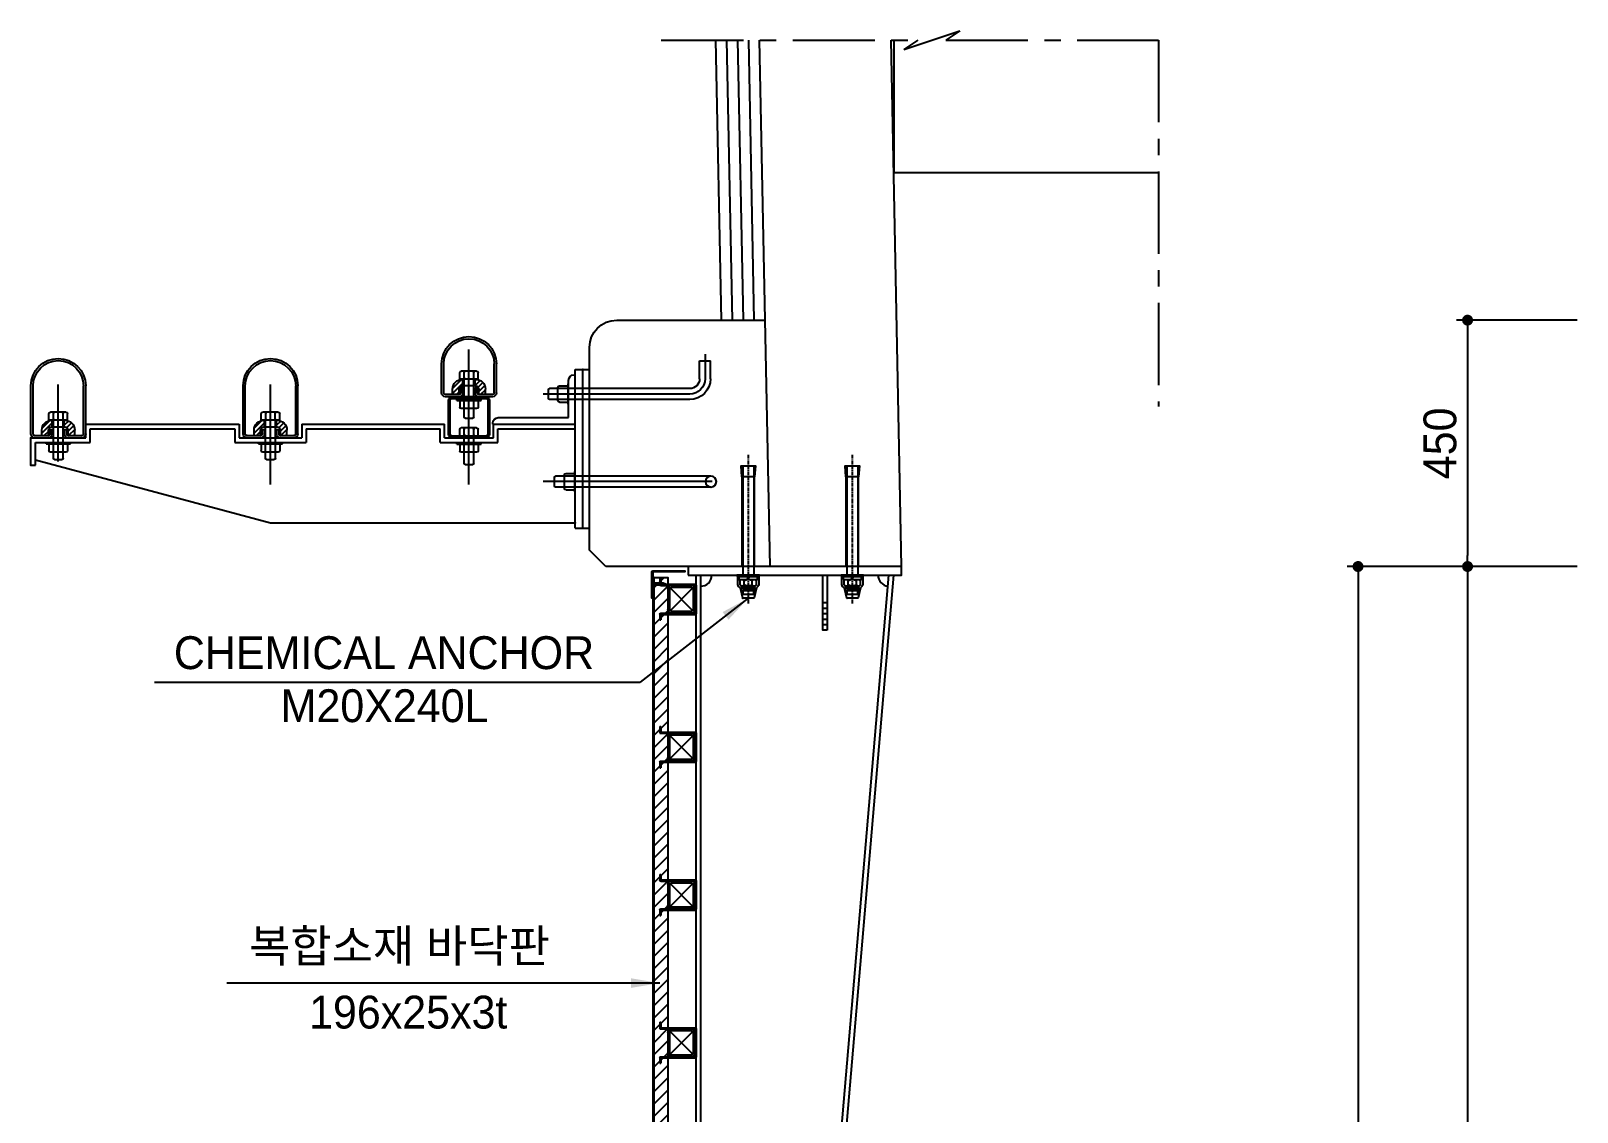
# Model space of a CAD drawing. Header units: millimetres. Extents: x 173610 to 224070, y -281283 to -269403.
# Drawn here: x 176357 to 179181, y -273501 to -271527 of the extents above; entities that cross this region are included whole.
import ezdxf

# ---------------------------------------------------------------- set-up
doc = ezdxf.new("R2010")
doc.units = ezdxf.units.MM
doc.linetypes.add('CENTER', pattern=[50.8, 31.75, -6.35, 6.35, -6.35])
doc.linetypes.add('CENTERX2', pattern=[4, 2.5, -0.5, 0.5, -0.5])
for name, color, linetype in [('a3', 7, 'Continuous'), ('CEN01', 1, 'CENTER'), ('Center 01', 1, 'CENTER'), ('CS-CONC', 4, 'Continuous'), ('CS-CONC-MAJR', 4, 'Continuous'), ('CS-DIML', 1, 'Continuous'), ('DIM01', 1, 'Continuous'), ('DIMENSION', 1, 'Continuous'), ('DIML', 1, 'Continuous'), ('LD', 1, 'Continuous'), ('STM', 3, 'Continuous'), ('TEXT02', 6, 'Continuous'), ('THIN', 3, 'Continuous'), ('난간기초', 4, 'Continuous'), ('합성목재', 52, 'Continuous')]:
    doc.layers.add(name, color=color, linetype=linetype)
doc.styles.add('TEXT', font='Dotum_1.TTF')
doc.styles.add('돋움', font='Dotum_1.TTF')
doc.dimstyles.new('사본 일반도면_0100', dxfattribs={"dimtxt": 600, "dimasz": 200, "dimexe": 200, "dimexo": 0, "dimgap": 100, "dimtad": 1, "dimdec": 0, "dimlfac": 0.5, "dimzin": 0, "dimdsep": 46, "dimlunit": 6, "dimtxsty": 'TEXT', "dimblk": 'DOT', "dimcen": 0.09, "dimclrd": 1, "dimclre": 1, "dimclrt": 7, "dimadec": 8, "dimazin": 0, "dimtfac": 1, "dimtdec": 0, "dimtix": 1, "dimtmove": 2, "dimatfit": 3, "dimldrblk": 'DOT', "dimfxl": 200, "dimfrac": 2, "dimtolj": 1, "dimtzin": 0, "dimarcsym": 0})

# ---------------------------------------------------------------- blocks, each defined once
blk = doc.blocks.new('_Dot')
at = {"layer": 'DIML', "color": 140, "linetype": 'Continuous'}
blk.add_line((0, 0), (-1, 0), dxfattribs=at)
at = {"layer": 'DIML', "color": 140, "linetype": 'Continuous', "const_width": 0.5}
blk.add_lwpolyline([(-0.25, 0, 1), (0.25, 0, 1)], format="xyb", close=True, dxfattribs=at)
blk = doc.blocks.new('*D275')
at = {"layer": 'CS-DIML', "color": 140, "lineweight": -2}
for p, q in [((178980.6, -272504.9), (178760.6, -272504.9)), ((178780.6, -272524.9), (178780.6, -275084.9)), ((178980.6, -275104.9), (178760.6, -275104.9))]:
    blk.add_line(p, q, dxfattribs=at)
at = {"layer": 'Defpoints', "color": 0}
for p in [(178980.6, -272504.9), (178780.6, -275104.9), (178980.6, -275104.9)]:
    blk.add_point(p, dxfattribs=at)
at = {"layer": 'CS-DIML', "color": 140, "lineweight": -2, "xscale": 20, "yscale": 20, "zscale": 20}
for p, rotation in [((178780.6, -272504.9), 90), ((178780.6, -275104.9), 270)]:
    blk.add_blockref('_Dot', p, dxfattribs=dict(at, rotation=rotation))
at = {"layer": 'CS-DIML', "color": 140, "insert": (178730.5, -273804.9), "char_height": 60, "attachment_point": 5, "rotation": 90, "style": 'TEXT'}
blk.add_mtext('\\A1;2.600', dxfattribs=at)
blk = doc.blocks.new('*D276')
at = {"layer": 'CS-DIML', "color": 140, "lineweight": -2}
for p, q in [((179180.6, -272504.9), (178960.6, -272504.9)), ((178980.6, -272524.9), (178980.6, -274884.9)), ((179180.6, -274904.9), (178960.6, -274904.9))]:
    blk.add_line(p, q, dxfattribs=at)
at = {"layer": 'Defpoints', "color": 0}
for p in [(179180.6, -272504.9), (178980.6, -274904.9), (179180.6, -274904.9)]:
    blk.add_point(p, dxfattribs=at)
at = {"layer": 'CS-DIML', "color": 140, "lineweight": -2, "xscale": 20, "yscale": 20, "zscale": 20}
for p, rotation in [((178980.6, -272504.9), 90), ((178980.6, -274904.9), 270)]:
    blk.add_blockref('_Dot', p, dxfattribs=dict(at, rotation=rotation))
at = {"layer": 'CS-DIML', "color": 140, "insert": (178930.5, -273704.9), "char_height": 60, "attachment_point": 5, "rotation": 90, "style": 'TEXT'}
blk.add_mtext('\\A1;2.400', dxfattribs=at)
blk = doc.blocks.new('*D291')
at = {"layer": 'CS-DIML', "color": 140, "lineweight": -2}
for p, q in [((179180.6, -272054.9), (178960.6, -272054.9)), ((178980.6, -272074.9), (178980.6, -272484.9)), ((179180.6, -272504.9), (178960.6, -272504.9))]:
    blk.add_line(p, q, dxfattribs=at)
at = {"layer": 'Defpoints', "color": 0}
for p in [(179180.6, -272054.9), (178980.6, -272504.9), (179180.6, -272504.9)]:
    blk.add_point(p, dxfattribs=at)
at = {"layer": 'CS-DIML', "color": 140, "lineweight": -2, "xscale": 20, "yscale": 20, "zscale": 20}
for p, rotation in [((178980.6, -272054.9), 90), ((178980.6, -272504.9), 270)]:
    blk.add_blockref('_Dot', p, dxfattribs=dict(at, rotation=rotation))
at = {"layer": 'CS-DIML', "color": 140, "insert": (178930.5, -272279.9), "char_height": 60, "attachment_point": 5, "rotation": 90, "style": 'TEXT'}
blk.add_mtext('\\A1;450', dxfattribs=at)
blk = doc.blocks.new('sfg st254')
at = {"linetype": 'Continuous'}
for p, q in [((318938.5, -238533), (318938.5, -238495.8)), ((318941.7, -238533), (318941.7, -238495.8)), ((318984.4, -238493.5), (318942.6, -238535.3)), ((318942.6, -238493.5), (318984.4, -238535.3)), ((318944.9, -238489.4), (318982.1, -238489.4)), ((318944.9, -238492.6), (318982.1, -238492.6)), ((318985.3, -238495.8), (318985.3, -238533)), ((318988.5, -238495.8), (318988.5, -238533)), ((318982.1, -238536.2), (318944.9, -238536.2)), ((318982.1, -238539.4), (318944.9, -238539.4))]:
    blk.add_line(p, q, dxfattribs=at)
for centre, radius, start, end in [((318944.9, -238495.8), 6.4, 90, 180), ((318944.9, -238495.8), 3.2, 90, 180), ((318982.1, -238495.8), 6.4, 360, 90), ((318982.1, -238495.8), 3.2, 0, 90), ((318944.9, -238533), 6.4, 180, 270), ((318944.9, -238533), 3.2, 180, 270), ((318982.1, -238533), 6.4, 270, 0), ((318982.1, -238533), 3.2, 270, 360)]:
    blk.add_arc(centre, radius, start, end, dxfattribs=at)
blk = doc.blocks.new('고정')
at = {"color": 7, "ltscale": 0.5}
for p, q in [((-37.5, 64.5), (-25.7, 64.5)), ((-37.5, 64.5), (-37.5, 62.5)), ((-37.5, 62.5), (-25.7, 62.5)), ((-27.5, 62.5), (-27.5, 36.9)), ((-25.7, 64.5), (-25.7, 62.5)), ((-25.5, 62.5), (-25.5, 36.9)), ((25.5, 62.5), (25.5, 36.9)), ((25.7, 64.5), (37.5, 64.5)), ((25.7, 64.5), (25.7, 62.5)), ((25.7, 62.5), (37.5, 62.5)), ((27.5, 62.5), (27.5, 36.9)), ((27.5, 62.5), (27.5, 36.9)), ((37.5, 64.5), (37.5, 62.5)), ((-27.5, 48.5), (-25.5, 48.5)), ((-27.5, 36.9), (-27.5, 0.5)), ((-25.5, 36.9), (-25.5, 0)), ((25.5, 48.5), (27.5, 48.5)), ((25.5, 36.9), (25.5, 0)), ((27.5, 36.9), (27.5, 5)), ((27.5, 36.9), (27.5, 0.5)), ((-25.5, 0), (25.5, 0)), ((-25, -2), (25, -2))]:
    blk.add_line(p, q, dxfattribs=at)
for centre, radius, start, end in [((-27.5, 62.5), 2, 0, 90), ((27.5, 62.5), 2, 90, 180), ((-25, 0.5), 2.5, 180, 270), ((25, 0.5), 2.5, 270, 0)]:
    blk.add_arc(centre, radius, start, end, dxfattribs=at)
at = {"color": 7}
for centre, start, end in [((-26.125, 38.1), 292.619865, 67.380135), ((26.125, 38.1), 112.619865, 247.380135), ((-17, -0.125), 4.411726, 175.588274), ((17, -0.125), 4.411726, 175.588274)]:
    blk.add_arc(centre, 1.625, start, end, dxfattribs=at)
blk = doc.blocks.new('fgnjs')
for points in [[(-112493, -239562), (-112593, -239555), (-112593, -239685), (-112493, -239677), (-112493, -239562), (-111673, -239562)], [(-112593, -239570), (-111593, -239570)], [(-111505, -239545), (-111555, -239545)], [(-111495, -239677), (-111466, -239677), (-111466, -239578), (-111463, -239578), (-111463, -239677), (-111450, -239677), (-111450, -239562), (-111478, -239562), (-111478, -239662), (-111481, -239662), (-111481, -239562), (-111495, -239562)], [(-111495, -239564), (-111495, -239676)], [(-111450, -239570), (-111420, -239570), (-111420, -239670), (-111450, -239670)], [(-112593, -239670), (-111593, -239670)], [(-111673, -239677), (-112493, -239677)], [(-111505, -239695), (-111555, -239695)], [(-111505, -239583), (-111544, -239583)], [(-111505, -239657), (-111544, -239657)], [(-111495, -239657), (-111495, -239666)]]:
    blk.add_lwpolyline(points)
blk.add_lwpolyline([(-111593, -239533), (-111580, -239533), (-111580, -239707), (-111593, -239707)], close=True)
at = {"color": 7, "linetype": 'Continuous'}
blk.add_lwpolyline([(-111555, -239535), (-111555, -239704), (-111580, -239704), (-111580, -239535)], close=True, dxfattribs=at)
for points in [[(-111544, -239545, 0.556879), (-111544, -239583)], [(-111505, -239583, 0.556879), (-111505, -239545)], [(-111544, -239583, 0.281951), (-111544, -239657)], [(-111544, -239657, 0.556879), (-111544, -239695)], [(-111505, -239657, 0.281951), (-111505, -239583)], [(-111505, -239695, 0.556879), (-111505, -239657)]]:
    blk.add_lwpolyline(points, format="xyb")
for points in [[(-111580, -239615), (-111555, -239611)], [(-111555, -239625), (-111580, -239629)]]:
    blk.add_lwpolyline(points, dxfattribs=at)
at = {"layer": 'Center 01', "linetype": 'CENTER'}
blk.add_lwpolyline([(-112693, -239620), (-111333, -239620)], dxfattribs=at)
at = {"layer": 'LD', "color": 0}
for points in [[(-111507, -239718), (-111579, -239718), (-111593, -239723), (-111593, -239620), (-111593, -239517), (-111579, -239522), (-111507, -239522)], [(-111478, -239545), (-111387, -239566)], [(-111383, -239665), (-111383, -239620), (-111383, -239575)], [(-111478, -239695), (-111387, -239674)]]:
    blk.add_lwpolyline(points, dxfattribs=at)
at = {"layer": 'LD', "color": 0, "extrusion": (0, 0, -1)}
for centre, major_axis, start_param, end_param in [((-111529, -239579), (-43.6, 43.6), 1.149264, 1.764347), ((-111393, -239574), (-7.3, 7.3), 1.3851, 2.388119)]:
    blk.add_ellipse(centre, major_axis=major_axis, ratio=1, start_param=start_param, end_param=end_param, dxfattribs=at)
at = {"layer": 'LD', "color": 0}
for centre, major_axis, start_param, end_param in [((-111529, -239660), (43.6, 43.6), 4.290856, 4.90594), ((-111393, -239666), (7.3, 7.3), 4.526693, 5.529711)]:
    blk.add_ellipse(centre, major_axis=major_axis, ratio=1, start_param=start_param, end_param=end_param, dxfattribs=at)
blk = doc.blocks.new('SSSF')
at = {"layer": 'CS-CONC', "color": 3}
blk.add_arc((109755, -250045.8), 50, 90, 180, dxfattribs=at)
at = {"layer": 'STM', "color": 7}
for p, q in [((109913, -248975.8), (109825, -248975.8)), ((109913, -248979.8), (109825, -248979.8)), ((109920, -248975.8), (109920, -249075.8)), ((109970, -248975.8), (109920, -248975.8)), ((109970, -248975.8), (109970, -248984.1)), ((109888, -249008.8), (109876, -249008.8)), ((109888, -249042.8), (109888, -249008.8)), ((109888.4, -249010.2), (109902.4, -248996.2)), ((109892.6, -249014.8), (109911.6, -248995.8)), ((109916, -248995.8), (109906, -248995.8)), ((109916, -249007.8), (109906, -249007.8)), ((109908.5, -249007.8), (109916, -249000.2)), ((109916, -248982.8), (109916, -249007.8)), ((109920, -248982.8), (109920, -249007.8)), ((109931.2, -249003.8), (109928, -249003.8)), ((109928.3, -248984.1), (109928.3, -249084.1)), ((109970, -248984.1), (109928.3, -248984.1)), ((109931.2, -249003.8), (109931.2, -249047.8)), ((109931.2, -249042.8), (109931.2, -249008.8)), ((109931.2, -249008.8), (109943.2, -249008.8)), ((109960, -248984.1), (110075, -249413.3)), ((109963, -249025.8), (109822.3, -249025.8)), ((109873, -249039.8), (109873, -249011.8)), ((109873, -249016.4), (109875.7, -249017.2)), ((109875.7, -249017.2), (109873, -249017.9)), ((109875.7, -249034.4), (109873, -249033.7)), ((109873, -249035.2), (109875.7, -249034.4)), ((109885.3, -249017.2), (109875.7, -249017.2)), ((109885.3, -249034.4), (109875.7, -249034.4)), ((109888, -249016.4), (109885.3, -249017.2)), ((109885.3, -249017.2), (109888, -249017.9)), ((109885.3, -249034.4), (109888, -249033.7)), ((109888, -249035.2), (109885.3, -249034.4)), ((109900, -249014.8), (109888, -249014.8)), ((109957.3, -249016.8), (109888, -249016.8)), ((109957.3, -249034.8), (109888, -249034.8)), ((109888, -249037.1), (109888.3, -249036.8)), ((109900, -249036.8), (109888, -249036.8)), ((109889.4, -249044.6), (109897.1, -249036.8)), ((109900, -249013.8), (109900, -249037.8)), ((109905, -249010.8), (109905, -249014.8)), ((109913, -249010.8), (109905, -249010.8)), ((109913, -249014.8), (109905, -249014.8)), ((109905, -249036.8), (109905, -249040.8)), ((109913, -249036.8), (109905, -249036.8)), ((109946.2, -249039.8), (109946.2, -249011.8)), ((109959.3, -249018.8), (109959.3, -249032.8)), ((109888, -249042.8), (109876, -249042.8)), ((109892.8, -249050), (109901.3, -249041.5)), ((109897.8, -249053.8), (109907.8, -249043.8)), ((109904.7, -249055.8), (109916, -249044.4)), ((109913, -249040.8), (109905, -249040.8)), ((109916, -249043.8), (109906, -249043.8)), ((109916, -249055.8), (109906, -249055.8)), ((109913.5, -249055.8), (109916, -249053.3)), ((109916, -249043.8), (109916, -249068.8)), ((109920, -249043.8), (109920, -249068.8)), ((109931.2, -249047.8), (109928, -249047.8)), ((109931.2, -249042.8), (109943.2, -249042.8)), ((109913, -249071.8), (109825, -249071.8)), ((109913, -249075.8), (109825, -249075.8)), ((109920, -249075.8), (109895, -249075.8)), ((109895, -249075.8), (109895, -249356.3)), ((109928.3, -249084.1), (109903.3, -249084.1)), ((109903.3, -249084.1), (109903.3, -249348)), ((109903.3, -249348), (109928.3, -249348)), ((109928.3, -249348), (109928.3, -249478.6)), ((109913, -249363.3), (109825, -249363.3)), ((109913, -249367.3), (109825, -249367.3)), ((109895, -249356.3), (109920, -249356.3)), ((109916, -249370.3), (109916, -249395.3)), ((109920, -249356.3), (109920, -249470.3)), ((109920, -249370.3), (109920, -249395.3)), ((109873, -249427.3), (109873, -249399.3)), ((109873, -249403.9), (109875.7, -249404.7)), ((109875.7, -249404.7), (109873, -249405.4)), ((109885.3, -249404.7), (109875.7, -249404.7)), ((109888, -249396.3), (109876, -249396.3)), ((109888, -249403.9), (109885.3, -249404.7)), ((109885.3, -249404.7), (109888, -249405.4)), ((109888, -249430.3), (109888, -249396.3)), ((109900, -249402.3), (109888, -249402.3)), ((109957.3, -249404.3), (109888, -249404.3)), ((109888.4, -249397.7), (109902.4, -249383.7)), ((109892.6, -249402.3), (109911.6, -249383.3)), ((109900, -249401.3), (109900, -249425.3)), ((109905, -249398.3), (109905, -249402.3)), ((109913, -249398.3), (109905, -249398.3)), ((109913, -249402.3), (109905, -249402.3)), ((109916, -249383.3), (109906, -249383.3)), ((109916, -249395.3), (109906, -249395.3)), ((109908.5, -249395.3), (109916, -249387.7)), ((109931.2, -249391.3), (109928, -249391.3)), ((109931.2, -249391.3), (109931.2, -249435.3)), ((109931.2, -249396.3), (109943.2, -249396.3)), ((109931.2, -249430.3), (109931.2, -249396.3)), ((109946.2, -249427.3), (109946.2, -249399.3)), ((110005.5, -249413.3), (109822.3, -249413.3)), ((109875.7, -249421.9), (109873, -249421.2)), ((109873, -249422.7), (109875.7, -249421.9)), ((109885.3, -249421.9), (109875.7, -249421.9)), ((109888, -249430.3), (109876, -249430.3)), ((109885.3, -249421.9), (109888, -249421.2)), ((109888, -249422.7), (109885.3, -249421.9)), ((109957.3, -249422.3), (109888, -249422.3)), ((109900, -249424.3), (109888, -249424.3)), ((109888, -249424.6), (109888.3, -249424.3)), ((109889.4, -249432.1), (109897.1, -249424.3)), ((109892.8, -249437.5), (109901.3, -249429)), ((109897.8, -249441.3), (109907.8, -249431.3)), ((109904.7, -249443.3), (109916, -249431.9)), ((109913, -249424.3), (109905, -249424.3)), ((109905, -249424.3), (109905, -249428.3)), ((109913, -249428.3), (109905, -249428.3)), ((109916, -249431.3), (109906, -249431.3)), ((109916, -249431.3), (109916, -249456.3)), ((109920, -249431.3), (109920, -249456.3)), ((109931.2, -249430.3), (109943.2, -249430.3)), ((109959.3, -249406.3), (109959.3, -249420.3)), ((110075, -249413.3), (110075, -249969.8)), ((109913, -249459.3), (109825, -249459.3)), ((109916, -249443.3), (109906, -249443.3)), ((109913.5, -249443.3), (109916, -249440.8)), ((109931.2, -249435.3), (109928, -249435.3)), ((109913, -249463.3), (109825, -249463.3)), ((109895, -249470.3), (109920, -249470.3)), ((109895, -249470.3), (109895, -249731.3)), ((109903.3, -249478.6), (109903.3, -249723)), ((109903.3, -249478.6), (109928.3, -249478.6)), ((109838, -249725.8), (109785, -249725.8)), ((109838, -249729.8), (109785, -249729.8)), ((109841, -249757.8), (109841, -249732.8)), ((109845, -249818.8), (109845, -249732.8)), ((109913.8, -249738.3), (109851.2, -249738.3)), ((109913.8, -249741.5), (109851.2, -249741.5)), ((109920, -249731.3), (109895, -249731.3)), ((109928.3, -249723), (109903.3, -249723)), ((109920, -249731.3), (109920, -249820.3)), ((109928.3, -249723), (109928.3, -249828.6)), ((109798, -249789.8), (109798, -249761.8)), ((109798, -249766.4), (109800.7, -249767.2)), ((109800.7, -249767.2), (109798, -249767.9)), ((109810.3, -249767.2), (109800.7, -249767.2)), ((109813, -249758.8), (109801, -249758.8)), ((109813, -249766.4), (109810.3, -249767.2)), ((109810.3, -249767.2), (109813, -249767.9)), ((109813, -249792.8), (109813, -249758.8)), ((109813, -249787.8), (109813, -249763.8)), ((109825, -249764.8), (109813, -249764.8)), ((109882.3, -249766.8), (109813, -249766.8)), ((109813.1, -249763), (109830.2, -249745.8)), ((109820.1, -249764.8), (109839.1, -249745.8)), ((109825, -249787.8), (109825, -249763.8)), ((109838, -249760.8), (109828, -249760.8)), ((109828, -249764.8), (109828, -249760.8)), ((109838, -249764.8), (109828, -249764.8)), ((109841, -249745.8), (109831, -249745.8)), ((109841, -249757.8), (109831, -249757.8)), ((109835.9, -249757.8), (109841, -249752.7)), ((109845, -249744.5), (109845, -249807.1)), ((109848.2, -249744.5), (109848.2, -249807.1)), ((109851.7, -249753.8), (109848.5, -249753.8)), ((109851.7, -249753.8), (109851.7, -249797.8)), ((109851.7, -249792.8), (109851.7, -249758.8)), ((109851.7, -249758.8), (109863.7, -249758.8)), ((109866.7, -249789.8), (109866.7, -249761.8)), ((109884.3, -249768.8), (109884.3, -249782.8)), ((109901.8, -249789.8), (109901.8, -249761.8)), ((109901.8, -249766.4), (109904.5, -249767.2)), ((109904.5, -249767.2), (109901.8, -249767.9)), ((109914.1, -249767.2), (109904.5, -249767.2)), ((109916.8, -249758.8), (109904.8, -249758.8)), ((109916.8, -249766.4), (109914.1, -249767.2)), ((109914.1, -249767.2), (109916.8, -249767.9)), ((109916.8, -249807.1), (109916.8, -249744.5)), ((109916.8, -249792.8), (109916.8, -249758.8)), ((109916.8, -249787.8), (109916.8, -249763.8)), ((109966.8, -249766.8), (109916.8, -249766.8)), ((109920, -249807.1), (109920, -249744.5)), ((109931.5, -249753.8), (109928.3, -249753.8)), ((109931.5, -249753.8), (109931.5, -249797.8)), ((109931.5, -249792.8), (109931.5, -249758.8)), ((109931.5, -249758.8), (109943.5, -249758.8)), ((109946.5, -249789.8), (109946.5, -249761.8)), ((109968.8, -249768.8), (109968.8, -249782.8)), ((110005.5, -249775.8), (109758.5, -249775.8)), ((109800.7, -249784.4), (109798, -249783.7)), ((109798, -249785.2), (109800.7, -249784.4)), ((109810.3, -249784.4), (109800.7, -249784.4)), ((109813, -249792.8), (109801, -249792.8)), ((109810.3, -249784.4), (109813, -249783.7)), ((109813, -249785.2), (109810.3, -249784.4)), ((109882.3, -249784.8), (109813, -249784.8)), ((109825, -249786.8), (109813, -249786.8)), ((109813.1, -249789.4), (109815.8, -249786.8)), ((109815.1, -249796.3), (109824.6, -249786.8)), ((109819, -249801.2), (109827.6, -249792.7)), ((109824.5, -249804.6), (109835.3, -249793.8)), ((109838, -249786.8), (109828, -249786.8)), ((109828, -249790.8), (109828, -249786.8)), ((109838, -249790.8), (109828, -249790.8)), ((109841, -249793.8), (109831, -249793.8)), ((109832.1, -249805.8), (109841, -249796.9)), ((109841, -249818.8), (109841, -249793.8)), ((109851.7, -249797.8), (109848.5, -249797.8)), ((109851.7, -249792.8), (109863.7, -249792.8)), ((109904.5, -249784.4), (109901.8, -249783.7)), ((109901.8, -249785.2), (109904.5, -249784.4)), ((109914.1, -249784.4), (109904.5, -249784.4)), ((109916.8, -249792.8), (109904.8, -249792.8)), ((109914.1, -249784.4), (109916.8, -249783.7)), ((109916.8, -249785.2), (109914.1, -249784.4)), ((109966.8, -249784.8), (109916.8, -249784.8)), ((109931.5, -249797.8), (109928.3, -249797.8)), ((109931.5, -249792.8), (109943.5, -249792.8)), ((109838, -249821.8), (109785, -249821.8)), ((109838, -249825.8), (109785, -249825.8)), ((109841, -249805.8), (109831, -249805.8)), ((109841, -249805.8), (109841, -249805.7)), ((109851.2, -249810.1), (109913.8, -249810.1)), ((109851.2, -249813.3), (109913.8, -249813.3)), ((109895, -249819.3), (109893, -249819.3)), ((109895, -249819.3), (109895, -249969.8)), ((109895, -249820.3), (109895, -249969.8)), ((109920, -249820.3), (109895, -249820.3)), ((109883, -249829.3), (109883, -249957.8)), ((109903.3, -249828.6), (109903.3, -249969.8)), ((109928.3, -249828.6), (109903.3, -249828.6)), ((109840, -250179), (109840, -249911.5)), ((110000, -250220), (110000, -249911.5)), ((109825.1, -249941), (109825.1, -249956.3)), ((109852.3, -249938.3), (109827.8, -249938.3)), ((109830.1, -250179), (109830.1, -249923)), ((109848.1, -249921.2), (109831.9, -249921.2)), ((109849.9, -250179), (109849.9, -249923)), ((109855, -249941), (109855, -249956.3)), ((109990.1, -250217.7), (109990.1, -249933.8)), ((110008.1, -249932), (109991.9, -249932)), ((110009.9, -250217.7), (110009.9, -249933.8)), ((109805, -249969.8), (109805, -249967.8)), ((109883, -249957.8), (109815, -249957.8)), ((109821.6, -249957.8), (109821.6, -249956.3)), ((109821.6, -249956.3), (109858.4, -249956.3)), ((109858.4, -249957.8), (109821.6, -249957.8)), ((109825.1, -249946.9), (109825.1, -249956.3)), ((109858.4, -249956.3), (109858.4, -249957.8)), ((109981.6, -249969.8), (109981.6, -249968.3)), ((109981.6, -249968.3), (110018.4, -249968.3)), ((109985.1, -249953), (109985.1, -249968.3)), ((109985.1, -249958.9), (109985.1, -249968.3)), ((110012.3, -249950.3), (109987.8, -249950.3)), ((110015, -249953), (110015, -249968.3)), ((110018.4, -249968.3), (110018.4, -249969.8)), ((110085, -249969.8), (109795, -249969.8)), ((109795, -249969.8), (109795, -249983.8)), ((110085, -249983.8), (109795, -249983.8)), ((109795, -249983.8), (109795, -249995.8)), ((110018.4, -249969.8), (109981.6, -249969.8)), ((110085, -249969.8), (110085, -249983.8)), ((110085, -249983.8), (110085, -249995.8)), ((109767.2, -250206.9), (109812.1, -250206.9)), ((109812.1, -250197), (109779.5, -250197)), ((109779.5, -250197), (109779.5, -250216.8)), ((109812.1, -250216.8), (109779.5, -250216.8))]:
    blk.add_line(p, q, dxfattribs=at)
blk.add_circle((110000, -250217.7), 9.9, dxfattribs=at)
for centre, radius, start, end in [((109825, -249025.8), 50, 90, 270), ((109825, -249025.8), 46, 90, 270), ((109913, -248982.8), 7, 0, 90), ((109913, -248982.8), 3, 0, 90), ((109876, -249011.8), 3, 90, 180), ((109906, -249013.8), 18, 90, 180), ((109906, -249013.8), 6, 90, 180), ((109913, -249007.8), 7, 270, 0), ((109913, -249007.8), 3, 270, 0), ((109943.2, -249011.8), 3, 0, 90), ((109906, -249037.8), 18, 180, 270), ((109906, -249037.8), 6, 180, 270), ((109913, -249043.8), 7, 0, 90), ((109957.3, -249018.8), 2, 0, 90), ((109957.3, -249032.8), 2, 270, 0), ((109876, -249039.8), 3, 180, 270), ((109913, -249043.8), 3, 0, 90), ((109943.2, -249039.8), 3, 270, 0), ((109913, -249068.8), 7, 270, 0), ((109913, -249068.8), 3, 270, 0), ((109825, -249413.3), 50, 90, 270), ((109825, -249413.3), 46, 90, 270), ((109913, -249370.3), 7, 0, 90), ((109913, -249370.3), 3, 0, 90), ((109876, -249399.3), 3, 90, 180), ((109906, -249401.3), 18, 90, 180), ((109906, -249401.3), 6, 90, 180), ((109913, -249395.3), 3, 270, 0), ((109913, -249395.3), 7, 270, 0), ((109943.2, -249399.3), 3, 0, 90), ((109957.3, -249406.3), 2, 0, 90), ((109876, -249427.3), 3, 180, 270), ((109906, -249425.3), 18, 180, 270), ((109906, -249425.3), 6, 180, 270), ((109913, -249431.3), 7, 0, 90), ((109913, -249431.3), 3, 0, 90), ((109943.2, -249427.3), 3, 270, 0), ((109957.3, -249420.3), 2, 270, 0), ((109913, -249456.3), 3, 270, 0), ((109913, -249456.3), 7, 270, 0), ((109785, -249775.8), 50, 90, 270), ((109785, -249775.8), 46, 90, 270), ((109838, -249732.8), 7, 0, 90), ((109838, -249732.8), 3, 0, 90), ((109851.2, -249744.5), 6.2, 90, 180), ((109851.2, -249744.5), 3, 90, 180), ((109913.8, -249744.5), 6.2, 0, 90), ((109913.8, -249744.5), 3, 0, 90), ((109801, -249761.8), 3, 90, 180), ((109831, -249763.8), 18, 90, 180), ((109831, -249763.8), 6, 90, 180), ((109838, -249757.8), 7, 270, 0), ((109838, -249757.8), 3, 270, 0), ((109863.7, -249761.8), 3, 0, 90), ((109882.3, -249768.8), 2, 0, 90), ((109904.8, -249761.8), 3, 90, 180), ((109943.5, -249761.8), 3, 0, 90), ((109966.8, -249768.8), 2, 0, 90), ((109801, -249789.8), 3, 180, 270), ((109831, -249787.8), 18, 180, 270), ((109831, -249787.8), 6, 180, 270), ((109838, -249793.8), 7, 0, 90), ((109838, -249793.8), 3, 0, 90), ((109863.7, -249789.8), 3, 270, 0), ((109882.3, -249782.8), 2, 270, 0), ((109904.8, -249789.8), 3, 180, 270), ((109943.5, -249789.8), 3, 270, 0), ((109966.8, -249782.8), 2, 270, 0), ((109838, -249818.8), 7, 270, 0), ((109838, -249818.8), 3, 270, 0), ((109851.2, -249807.1), 6.2, 180, 270), ((109851.2, -249807.1), 3, 180, 270), ((109893, -249829.3), 10, 90, 180), ((109913.8, -249807.1), 3, 270, 0), ((109913.8, -249807.1), 6.2, 270, 0), ((109827.8, -249941), 2.7, 90, 180), ((109831.9, -249923), 1.8, 90, 180), ((109848.1, -249923), 1.8, 0, 90), ((109852.3, -249941), 2.7, 0, 90), ((109991.9, -249933.8), 1.8, 90, 180), ((110008.1, -249933.8), 1.8, 0, 90), ((109815, -249967.8), 10, 90, 180), ((109987.8, -249953), 2.7, 90, 180), ((110012.3, -249953), 2.7, 0, 90), ((109812.1, -250179), 37.8, 270, 0), ((109812.1, -250179), 27.9, 270, 0), ((109812.1, -250179), 18, 270, 0)]:
    blk.add_arc(centre, radius, start, end, dxfattribs=at)
for p in [(109920, -248975.8), (109920, -248975.8), (109920, -248975.8), (109920, -248975.8), (109970, -248975.8), (109970, -248975.8), (109895, -249075.8), (109920, -249363.3), (109920, -249363.3), (109920, -249363.3), (109920, -249363.3), (109795, -249983.8), (109795, -249983.8), (110075, -249969.8), (110085, -249983.8)]:
    blk.add_point(p, dxfattribs=at)

msp = doc.modelspace()

# ---------------------------------------------------------------- hatches: boundary and pattern name
h = msp.add_hatch()
h.set_pattern_fill('ANSI31', color=25, scale=5, angle=90, style=0)
h.set_pattern_definition([(225, (12041.005, -329628.183), (-11.2253202, 11.2253202), [])])
h.paths.add_polyline_path([(177520.0285, -273709.8595), (177495.0285, -273709.8595), (177495.0285, -272524.8595), (177520.0285, -272524.8595)])
h.paths.add_polyline_path([(177495.0285, -273714.8595), (177520.0285, -273714.8595), (177520.0285, -274894.8595), (177495.0285, -274894.8595)])

# ---------------------------------------------------------------- linework, layer by layer
at = {"color": 25}
for points in [[(177495.0285, -273709.8595), (177495.0285, -272524.8595), (177493.0285, -272524.8595), (177493.0285, -273709.8595)], [(177495.0285, -273709.8595), (177495.0285, -272524.8595), (177520.0285, -272524.8595), (177520.0285, -273709.8595)]]:
    msp.add_lwpolyline(points, dxfattribs=at)
at = {"layer": 'CEN01', "color": 1, "linetype": 'CENTERX2', "ltscale": 60}
msp.add_lwpolyline([(177508.1832, -271543.5179), (177976.8304, -271543.5179), (177951.35, -271560.5048), (178053.2716, -271526.531), (178027.7912, -271543.5179), (178415.9671, -271543.5179), (178415.9671, -272212.8151)], dxfattribs=at)
at = {"layer": 'CS-CONC', "color": 3}
for p, q in [((177427.0285, -272054.8595), (177698.0285, -272054.8595)), ((177377.0285, -272474.8595), (177377.0285, -272104.8595)), ((177407.0285, -272504.8595), (177377.0285, -272474.8595)), ((177947.0285, -272504.8595), (177407.0285, -272504.8595))]:
    msp.add_line(p, q, dxfattribs=at)
at = {"layer": 'CS-CONC-MAJR', "color": 7}
for p, q in [((177618.0285, -272054.8595), (177607.8016, -271543.5179)), ((177638.0285, -272054.8595), (177627.8016, -271543.5179)), ((177658.0285, -272054.8595), (177647.8016, -271543.5179)), ((177678.0285, -272054.8595), (177667.8016, -271543.5179))]:
    msp.add_line(p, q, dxfattribs=at)
at = {"layer": 'CS-CONC-MAJR', "color": 3}
for p, q in [((177707.0285, -272504.8595), (177687.8016, -271543.5179)), ((177947.0285, -272504.8595), (177927.8016, -271543.5179)), ((177947.0285, -272504.8595), (177687.0285, -272504.8595))]:
    msp.add_line(p, q, dxfattribs=at)
at = {"layer": 'CS-CONC-MAJR'}
msp.add_lwpolyline([(177932.6285, -271543.5179), (177932.6285, -271784.8595), (178415.9671, -271784.8595)], dxfattribs=at)
at = {"layer": 'DIM01'}
for p, q in [((177667.0285, -272562.8595), (177469.4045, -272715.9241)), ((176582.4921, -272715.9241), (177469.4045, -272715.9241)), ((177505.5209, -273265.8433), (176715.0135, -273265.8433))]:
    msp.add_line(p, q, dxfattribs=at)
at = {"layer": 'DIM01', "extrusion": (0, 0, -1)}
for points in [[(-177630.8801, -272601.9249), (-177667.0285, -272562.8595), (-177620.1642, -272588.0895)], [(-177453.0209, -273274.5933), (-177505.5209, -273265.8433), (-177453.0209, -273257.0933)]]:
    msp.add_solid(points, dxfattribs=at)
at = {"layer": 'DIMENSION'}
for points in [[(177803.0285, -272580.8595), (177811.0285, -272580.8595)], [(177803.0285, -272580.8595), (177811.0285, -272580.8595)], [(177803.0285, -272590.8595), (177811.0285, -272590.8595)], [(177803.0285, -272590.8595), (177811.0285, -272590.8595)], [(177803.0285, -272600.8595), (177811.0285, -272600.8595)], [(177803.0285, -272600.8595), (177811.0285, -272600.8595)], [(177803.0285, -272610.8595), (177811.0285, -272610.8595)], [(177803.0285, -272610.8595), (177811.0285, -272610.8595)]]:
    msp.add_lwpolyline(points, dxfattribs=at)
at = {"layer": 'THIN'}
msp.add_lwpolyline([(177811.0285, -272620.8595), (177803.0285, -272620.8595), (177803.0285, -272520.8595), (177811.0285, -272520.8595)], close=True, dxfattribs=at)
msp.add_lwpolyline([(177811.0285, -272620.8595), (177803.0285, -272620.8595), (177803.0285, -272520.8595), (177811.0285, -272520.8595)], close=True, dxfattribs=at)
msp.add_lwpolyline([(177803.0285, -272570.8595), (177811.0285, -272570.8595)], dxfattribs=at)
msp.add_lwpolyline([(177803.0285, -272570.8595), (177811.0285, -272570.8595)], dxfattribs=at)
at = {"layer": '난간기초'}
for points in [[(177557.0285, -272520.8595), (177947.0285, -272520.8595), (177947.0285, -272504.8595), (177557.0285, -272504.8595)], [(177572.0285, -275094.8595), (177572.0285, -272520.8595), (177580.0285, -272520.8595), (177580.0285, -275094.8595)]]:
    msp.add_lwpolyline(points, close=True, dxfattribs=at)
msp.add_lwpolyline([(177704.0285, -275094.8595), (177923.988, -272520.8595), (177932.0218, -272520.8595), (177712.0622, -275094.8595), (177704.0285, -275094.8595), (177712.0689, -275094.8595)], dxfattribs=at)
for centre, start, end in [((177580.0285, -272520.8595), 270, 360), ((177923.988, -272520.8595), 180, 264.7448515)]:
    msp.add_arc(centre, 20, start, end, dxfattribs=at)
at = {"layer": '합성목재', "color": 0}
for p, q in [((177491.0285, -272533.6595), (177490.8151, -272533.6595)), ((177490.8151, -272533.6595), (177490.8151, -272536.5395)), ((177490.8151, -272538.4595), (177490.8151, -272535.2595)), ((177511.8058, -272535.2595), (177490.8151, -272535.2595)), ((177490.8151, -272536.5395), (177491.5618, -272536.5395)), ((177491.5618, -272537.1795), (177490.8151, -272537.1795)), ((177490.8151, -272537.1795), (177490.8151, -272540.0595)), ((177490.8151, -272538.4595), (177511.8058, -272538.4595)), ((177490.8151, -272540.0595), (177491.0285, -272540.0595)), ((177492.6285, -272535.2595), (177491.0285, -272533.6595)), ((177491.0285, -272536.5395), (177491.0285, -272533.6595)), ((177491.0285, -272540.0595), (177491.0285, -272537.1795)), ((177491.0285, -272540.0595), (177492.6285, -272538.4595)), ((177491.5618, -272536.5395), (177491.5618, -272537.1795)), ((177515.6685, -272536.8595), (177511.8058, -272535.2595)), ((177511.8058, -272538.4595), (177515.6685, -272536.8595))]:
    msp.add_line(p, q, dxfattribs=at)
msp.add_lwpolyline([(177493.0285, -272562.8595), (177491.0285, -272562.8595), (177491.0285, -272514.8595, -0.414213562), (177493.0285, -272512.8595), (177551.0285, -272512.8595), (177551.0285, -272514.8595), (177493.0285, -272514.8595), (177493.0285, -272562.8595)], format="xyb", dxfattribs=at)

# ---------------------------------------------------------------- block references
at = {"xscale": -0.2000000000116415, "yscale": 0.2000000000116415, "zscale": 0.2000000000116415, "rotation": 90}
for p in [(129743.0338, -294839.376), (129933.0338, -294839.376)]:
    msp.add_blockref('fgnjs', p, dxfattribs=at)
at = {"linetype": 'Continuous', "xscale": -1, "rotation": 90}
for p in [(-60969.3658, 46398.6406), (-60969.3658, 46128.6406), (-60969.3658, 45858.6406), (-60969.3658, 45588.6406)]:
    msp.add_blockref('sfg st254', p, dxfattribs=at)
at = {"layer": 'a3', "xscale": -1, "rotation": 90}
for p in [(177570.0285, -272564.8595), (177570.0285, -272834.8595), (177570.0285, -273104.8595), (177570.0285, -273374.8595)]:
    msp.add_blockref('고정', p, dxfattribs=at)
at = {"layer": 'TEXT02', "color": 0, "xscale": -1, "rotation": 90}
msp.add_blockref('SSSF', (-72618.775, -162349.8168), dxfattribs=at)

# ---------------------------------------------------------------- texts
at = {"layer": 'TEXT02', "color": 7, "style": '돋움'}
for s, p in [('CHEMICAL ANCHOR', (176618.0351, -272692.2842)), ('M20X240L', (176813.0267, -272789.1687)), ('복합소재 바닥판 ', (176755.7439, -273227.8303)), ('196x25x3t', (176864.9606, -273348.8348))]:
    msp.add_text(s, height=60, dxfattribs=at).set_placement(p)

# ---------------------------------------------------------------- dimensions: what is measured, and where the dimension line sits
at = {"layer": 'CS-DIML'}
for base, p1, p2, override, picture, middle in [((178980.5867, -272504.8595), (179180.5867, -272054.8595), (179180.5867, -272504.8595), {"dimscale": 0.1, "dimgap": 200, "dimlfac": 1, "dimclrd": 140, "dimclre": 140, "dimclrt": 140}, '*D291', (178930.546, -272279.8595)), ((178780.5867, -275104.8595), (178980.5867, -272504.8595), (178980.5867, -275104.8595), {"dimscale": 0.1, "dimgap": 200, "dimdec": 3, "dimlfac": 0.001, "dimclrd": 140, "dimclre": 140, "dimclrt": 140}, '*D275', (178730.546, -273804.8595)), ((178980.5867, -274904.8595), (179180.5867, -272504.8595), (179180.5867, -274904.8595), {"dimscale": 0.1, "dimgap": 200, "dimdec": 3, "dimlfac": 0.001, "dimclrd": 140, "dimclre": 140, "dimclrt": 140}, '*D276', (178930.546, -273704.8595))]:
    dim = msp.add_linear_dim(base=base, p1=p1, p2=p2, angle=270, dimstyle='사본 일반도면_0100', override=override, dxfattribs=at)
    dim.commit()
    dim.dimension.update_dxf_attribs({"geometry": picture, "text_midpoint": middle})

doc.saveas('drawing.dxf')
